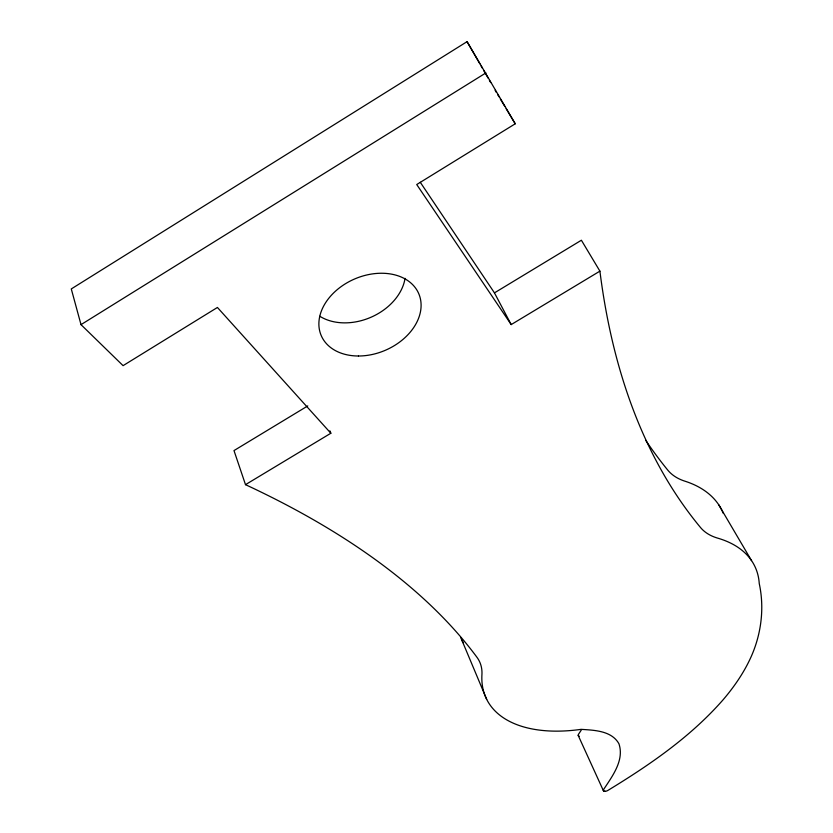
<?xml version="1.0" encoding="UTF-8"?>
<svg xmlns="http://www.w3.org/2000/svg" width="833" height="833" viewBox="0 0 833 833"><rect width="100%" height="100%" fill="white"/><g stroke="black" fill="none" stroke-linecap="round" stroke-linejoin="round"><path stroke-width="1.25" d="M581.278 730.114L578.529 734.217A3.384 1.718 -24.9 0 0 579.258 736.216M511.191 324.589L494.458 292.872L581.392 240.237L599.906 271.141L511.191 324.589L416.729 184.541L515.231 123.794L467.063 41.65L71.284 288.936L81.009 324.641L123.076 365.656L217.423 307.46L330.847 433.243L245.506 484.66L233.99 450.58L307.773 405.91M81.009 324.641L485.899 72.919M603.509 790.881L605.299 791.329M420.269 182.271L494.458 292.872M497.707 94.67L499.009 96.826M500.31 98.981L504.85 106.53M506.152 108.686L515.231 123.794M718.608 504.6L751.533 560.619M467.063 41.65L479.818 63.766M481.099 65.974L482.38 68.181M483.65 70.399L488.117 78.135M489.398 80.343L490.668 82.561M495.135 90.297L496.416 92.505M578.227 735.508L603.373 790.642M461.69 639.765L486.701 699.366M329.91 430.859L330.847 433.243M463.492 643.045A145.317 83.29 -26.5 0 1 460.639 637.495M723.294 513.388A145.317 83.29 -26.5 0 0 684.893 481.172A81.728 48.928 -31.6 0 1 667.67 469.999A1917.889 834.145 -52.6 0 1 645.731 440.324M405.057 278.347A52.031 38.953 -23.2 0 1 371.466 317.04A52.031 38.953 -23.2 0 1 319.81 316.259M599.906 271.141A2044.088 837.779 -51.3 0 0 700.491 527.487A84.32 47.845 -31.2 0 0 717.786 538.17A149.659 81.165 -26.5 0 1 759.248 583.548C764.902 609.683 760.852 637.297 749.044 661.183A214.477 114.308 -24.9 0 1 723.023 699.866C690.64 736.872 649.636 764.986 607.903 790.413A3.467 1.666 -25 0 1 604.206 791.277A3.467 1.666 -25 0 1 603.706 789.372C612.297 776.2 624.511 760.352 618.94 743.754C611.589 730.656 594.325 730.218 581.111 729.354A149.659 81.165 -26.5 0 1 481.932 674.615A81.936 45.523 -21.6 0 0 476.882 657.175A1475.576 607.174 -6.6 0 0 245.506 484.66M358.461 356.003A53.073 38.818 -23.3 0 0 418.864 293.934A53.073 38.818 -23.3 0 0 332.638 293.914A53.073 38.818 -23.3 0 0 358.461 356.003"/></g></svg>
